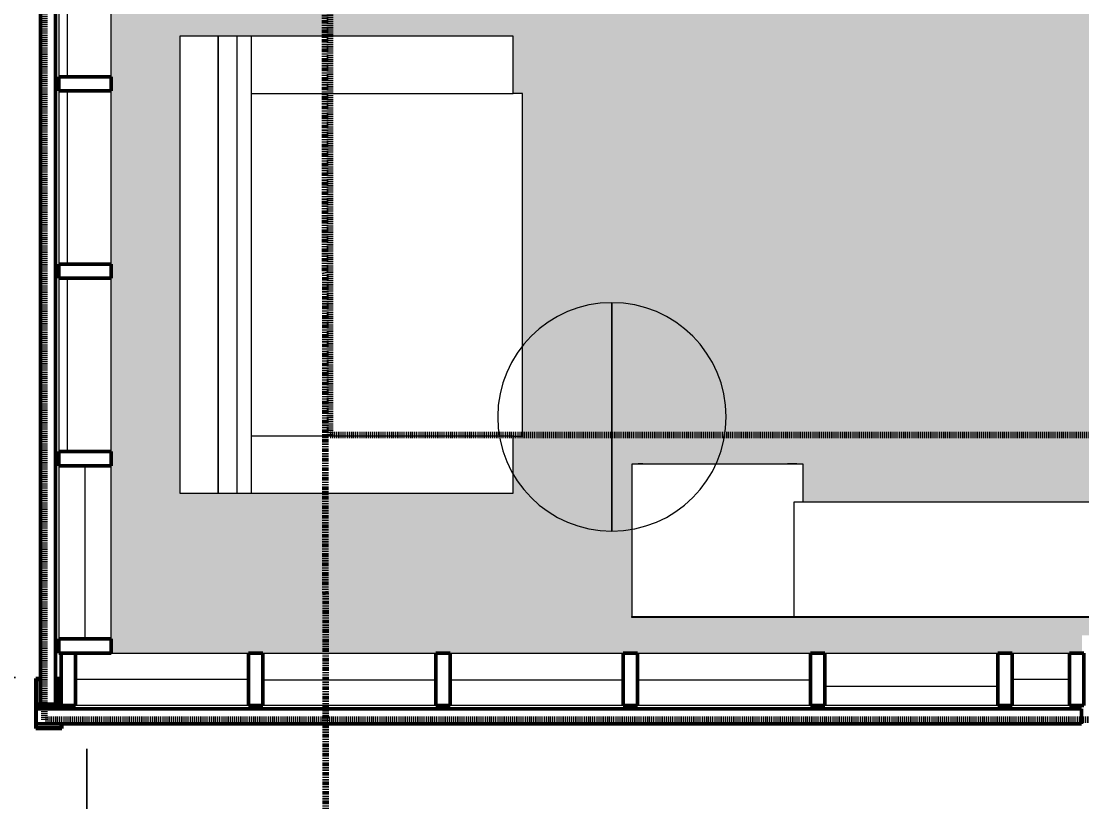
# Model space of a CAD drawing. Header units: inches. Extents: x -4294 to -464, y 9706 to 12475.
# Drawn here: x -3863.2 to -3751.7, y 9971.6 to 10053.6 of the extents above; entities that cross this region are included whole.
import ezdxf

# ---------------------------------------------------------------- set-up
doc = ezdxf.new("R2010")
doc.units = ezdxf.units.IN
doc.header["$MEASUREMENT"] = 0
for name, pattern in [('Aligning Line 1_8_', [0.25, 0.125, -0.125]), ('Dash 1_16_', [0.125, 0.0625, -0.0625]), ('Double Dash 3_8_', [1, 0.375, -0.125, 0.125, -0.125, 0.125, -0.125])]:
    doc.linetypes.add(name, pattern=pattern)
for name, color, linetype, lineweight in [('0-1', 7, 'Continuous', 5), ('0-2', 7, 'Continuous', 9), ('0-3', 50, 'Continuous', 13), ('0-4', 147, 'Aligning Line 1_8_', 9), ('A-ANNO-DIMS', 211, 'Continuous', 9), ('A-ANNO-DIMS-120', 211, 'Continuous', 9), ('A-AREA-PATT-4', 254, 'Continuous', 9), ('A-GLAZ-CWMG', 51, 'Continuous', 9), ('A-GLAZ-CWMG-1', 250, 'Continuous', 50), ('A-GLAZ-CWMG-2', 7, 'Continuous', 9), ('A-WALL-2', 250, 'Continuous', 50), ('C-PROP-LINE-1', 130, 'Double Dash 3_8_', 140), ('C-PROP-LINE-2', 91, 'Dash 1_16_', 140), ('E-LITE-EQPM', 33, 'Continuous', 9), ('I-FURN', 30, 'Continuous', 9), ('I-FURN-1', 7, 'Continuous', 9)]:
    doc.layers.add(name, color=color, linetype=linetype, lineweight=lineweight)
doc.styles.add('Century Gothic_B', font='GOTHICB.TTF', dxfattribs={"height": 11.25})
doc.dimstyles.new('OD__1__Tol__', dxfattribs={"dimscale": 12, "dimtxt": 11.746893, "dimasz": 1.25, "dimexe": 0.9375, "dimexo": 0.625, "dimgap": 0.15625, "dimtad": 1, "dimdec": 0, "dimzin": 3, "dimdsep": 46, "dimlunit": 4, "dimtxsty": 'Century Gothic_B', "dimblk1": 'OBLIQUE', "dimblk2": 'OBLIQUE', "dimsah": 1, "dimcen": 0.09, "dimdle": 0.9375, "dimazin": 0, "dimtfac": 1, "dimtdec": 4, "dimtix": 1, "dimtmove": 0, "dimatfit": 3, "dimfxl": 1, "dimtvp": 1, "dimtfill": 1, "dimfrac": 2, "dimtolj": 1, "dimtzin": 0, "dimarcsym": 2})

# ---------------------------------------------------------------- blocks, each defined once
blk = doc.blocks.new('Entertainment_Center_14771 - Entertainment_Center_14771-1372851-FLOOR PLAN - 3RD FLOOR')
at = {"layer": 'I-FURN-1'}
for p, q in [((-34.85, 10.03), (-35.34, 10.03)), ((-34.85, 10), (-34.85, 10.03)), ((-18.66, 10.03), (-19.66, 10.03)), ((-19.66, 10.03), (-19.66, 10)), ((-18.66, 10), (-18.66, 10.03)), ((18.66, 10.03), (18.66, 10)), ((19.66, 10.03), (18.66, 10.03)), ((19.66, 10), (19.66, 10.03)), ((35.34, 10.03), (34.85, 10.03)), ((34.85, 10.03), (34.85, 10)), ((-18, 10), (-36, 10)), ((-36, 10), (-36, -6)), ((-18, 6), (-18, 10)), ((36, 10), (18, 10)), ((18, 10), (18, 6)), ((36, -6), (36, 10)), ((19, 6), (-19, 6)), ((-19, 6), (-19, -6)), ((19, -6), (19, 6)), ((-36, -6), (-19, -6)), ((-36, -6.13), (-36, -6)), ((-36, -6), (-19, -6)), ((-19, -6.13), (-36, -6.13)), ((-19, -6), (19, -6)), ((-19, -6.13), (-19, -6)), ((-19, -6), (19, -6)), ((19, -6.13), (-19, -6.13)), ((19, -6), (36, -6)), ((19, -6), (19, -6.13)), ((19, -6), (36, -6)), ((36, -6.13), (19, -6.13)), ((36, -6.13), (36, -6))]:
    blk.add_line(p, q, dxfattribs=at)
blk = doc.blocks.new('Couch-Both_Arms-Generic - 2-1352635-FLOOR PLAN - 3RD FLOOR')
at = {"layer": 'I-FURN'}
for p, q in [((-24, 13.5), (24, 13.5)), ((24, 13.5), (-24, 13.5)), ((-24, 13.5), (-24, 10)), ((24, 10), (24, 13.5)), ((-24, 11.5), (24, 11.5)), ((-24, 10), (-24, -17.5)), ((-24, 10), (24, 10)), ((-18, -17.5), (-18, 10)), ((18, 10), (18, -17.5)), ((24, -17.5), (24, 10)), ((-24, -17.5), (-18, -17.5)), ((-18, -17.5), (-18, -18.5)), ((18, -18.5), (18, -17.5)), ((18, -17.5), (24, -17.5)), ((-18, -18.5), (18, -18.5))]:
    blk.add_line(p, q, dxfattribs=at)
at = {"layer": 'I-FURN-1'}
for p, q in [((24, 17.5), (-24, 17.5)), ((-24, 17.5), (-24, 13.5)), ((24, 13.5), (24, 17.5))]:
    blk.add_line(p, q, dxfattribs=at)
blk = doc.blocks.new('CTR - 1st Phase - Unit Layouts_rvt-1-FLOOR PLAN - 3RD FLOOR')
at = {"layer": '0-2', "rotation": 89.9999999999758}
blk.add_blockref('Couch-Both_Arms-Generic - 2-1352635-FLOOR PLAN - 3RD FLOOR', (-3829, 10027.99), dxfattribs=at)
at = {"layer": '0-2'}
blk.add_blockref('Entertainment_Center_14771 - Entertainment_Center_14771-1372851-FLOOR PLAN - 3RD FLOOR', (-3763.01, 9997.04), dxfattribs=at)
blk = doc.blocks.new('Rectangular Mullion - Profile_Polycarbonate_right-1739823-FLOOR PLAN - 3RD FLOOR')
at = {"layer": 'A-GLAZ-CWMG-1'}
for p, q in [((0, 1.29), (-2.75, 1.29)), ((-2.75, 1.29), (-2.75, 0.79)), ((-2.69, 0.85), (-2.69, 1.22)), ((-2.69, 1.22), (-0.06, 1.22)), ((-0.06, 1.22), (-0.06, -1.15)), ((0, -1.21), (0, 1.29)), ((-2.75, 0.79), (-2.5, 0.79)), ((-2.5, 0.85), (-2.69, 0.85)), ((-2.5, 0.79), (-2.5, 0.85)), ((-2.5, -0.79), (-2.75, -0.79)), ((-2.75, -0.79), (-2.75, -1.21)), ((-2.69, -1.15), (-2.69, -0.85)), ((-2.69, -0.85), (-2.5, -0.85)), ((-2.5, -0.85), (-2.5, -0.79)), ((-2.75, -1.21), (0, -1.21)), ((-0.06, -1.15), (-2.69, -1.15))]:
    blk.add_line(p, q, dxfattribs=at)
blk = doc.blocks.new('Rectangular Mullion - Stud - Vertical-1822958-FLOOR PLAN - 3RD FLOOR')
at = {"layer": 'A-GLAZ-CWMG-1'}
for p, q in [((-1.5, -2.75), (-1.5, 2.75)), ((-1.5, 2.75), (0, 2.75)), ((0, 2.75), (0, -2.75)), ((0, -2.75), (-1.5, -2.75))]:
    blk.add_line(p, q, dxfattribs=at)
blk = doc.blocks.new('Rectangular Mullion - Stud - Vertical-1940148-FLOOR PLAN - 3RD FLOOR')
at = {"layer": 'A-GLAZ-CWMG-1'}
for p, q in [((0, 2.75), (-1.5, 2.75)), ((-1.5, 2.75), (-1.5, -2.75)), ((0, -2.75), (0, 2.75)), ((-1.5, -2.75), (0, -2.75))]:
    blk.add_line(p, q, dxfattribs=at)
blk = doc.blocks.new('Rectangular Mullion - Stud - Base_Head-1740475-FLOOR PLAN - 3RD FLOOR')
at = {"layer": 'A-GLAZ-CWMG'}
h = blk.add_hatch(dxfattribs=at)
h.set_pattern_fill('FP_31', color=256, style=0, pattern_type=2)
h.set_pattern_definition([(270, (-2072.361, 12062.38), (8, 5e-16), [])])
h.paths.add_polyline_path([(-2070.67, 12054.04), (-2069.61, 12054.04), (-2069.61, 12072.22), (-2075.11, 12072.22), (-2075.11, 12054.04)], flags=0)
at = {"layer": 'A-GLAZ-CWMG-2'}
for p, q in [((-2075.11, 12054.04), (-2075.11, 12072.22)), ((-2069.61, 12072.22), (-2069.61, 12054.04))]:
    blk.add_line(p, q, dxfattribs=at)
blk = doc.blocks.new('Rectangular Mullion - Stud - Vertical-1940144-FLOOR PLAN - 3RD FLOOR')
at = {"layer": 'A-GLAZ-CWMG-1'}
for p, q in [((0, -2.75), (0, 2.75)), ((0, 2.75), (1.5, 2.75)), ((1.5, 2.75), (1.5, -2.75)), ((1.5, -2.75), (0, -2.75))]:
    blk.add_line(p, q, dxfattribs=at)
blk = doc.blocks.new('Rectangular Mullion - Stud - Base_Head-1773364-FLOOR PLAN - 3RD FLOOR')
at = {"layer": 'A-GLAZ-CWMG'}
h = blk.add_hatch(dxfattribs=at)
h.set_pattern_fill('FP_29', color=256, style=0, pattern_type=2)
h.set_pattern_definition([(90, (-3856.286, 12058.411), (-8, 5e-16), [])])
h.paths.add_polyline_path([(-3853.54, 12048.57), (-3853.54, 12066.75), (-3859.04, 12066.75), (-3859.04, 12048.57), (-3857.97, 12048.57)], flags=0)
at = {"layer": 'A-GLAZ-CWMG-2'}
for p, q in [((-3859.04, 12048.57), (-3859.04, 12066.75)), ((-3853.54, 12066.75), (-3853.54, 12048.57))]:
    blk.add_line(p, q, dxfattribs=at)
blk = doc.blocks.new('Rectangular Mullion - Stud - Base_Head-1991780-FLOOR PLAN - 3RD FLOOR')
at = {"layer": 'A-GLAZ-CWMG'}
h = blk.add_hatch(dxfattribs=at)
h.set_pattern_fill('FP_42', color=256, style=0, pattern_type=2)
h.set_pattern_definition([(180, (-3756.04, 9984.439), (-1e-15, -8), [])])
h.paths.add_polyline_path([(-3753.02, 9981.69), (-3753.02, 9987.19), (-3759.06, 9987.19), (-3759.06, 9981.69)], flags=0)
at = {"layer": 'A-GLAZ-CWMG-2'}
for p, q in [((-3759.06, 9987.19), (-3753.02, 9987.19)), ((-3753.02, 9981.69), (-3759.06, 9981.69))]:
    blk.add_line(p, q, dxfattribs=at)
blk = doc.blocks.new('Rectangular Mullion - Stud - Vertical-1822956-FLOOR PLAN - 3RD FLOOR')
at = {"layer": 'A-GLAZ-CWMG-1'}
for p, q in [((0, -2.75), (0, 2.75)), ((0, 2.75), (1.5, 2.75)), ((1.5, 2.75), (1.5, -2.75)), ((1.5, -2.75), (0, -2.75))]:
    blk.add_line(p, q, dxfattribs=at)
blk = doc.blocks.new('Rectangular Mullion - Stud - Base_Head-1991782-FLOOR PLAN - 3RD FLOOR')
at = {"layer": 'A-GLAZ-CWMG'}
h = blk.add_hatch(dxfattribs=at)
h.set_pattern_fill('FP_46', color=256, style=0, pattern_type=2)
h.set_pattern_definition([(180, (-3849.132, 9984.439), (-1e-15, -8), [])])
h.paths.add_polyline_path([(-3839.29, 9981.69), (-3839.29, 9987.19), (-3857.47, 9987.19), (-3857.47, 9981.69)], flags=0)
at = {"layer": 'A-GLAZ-CWMG-2'}
for p, q in [((-3853.72, 9987.19), (-3839.29, 9987.19)), ((-3839.29, 9981.69), (-3857.47, 9981.69))]:
    blk.add_line(p, q, dxfattribs=at)
blk = doc.blocks.new('Rectangular Mullion - Stud - Vertical-1822697-FLOOR PLAN - 3RD FLOOR')
at = {"layer": 'A-GLAZ-CWMG-1'}
for p, q in [((-1.5, 2.75), (-1.5, -2.75)), ((0, 2.75), (-1.5, 2.75)), ((0, -2.75), (0, 2.75)), ((-1.5, -2.75), (0, -2.75))]:
    blk.add_line(p, q, dxfattribs=at)
blk = doc.blocks.new('Rectangular Mullion - Stud - Base_Head-1741132-FLOOR PLAN - 3RD FLOOR')
at = {"layer": 'A-GLAZ-CWMG'}
h = blk.add_hatch(dxfattribs=at)
h.set_pattern_fill('FP_25', color=256, style=0, pattern_type=2)
h.set_pattern_definition([(180, (-3829.448, 12114.339), (-1e-15, -8), [])])
h.paths.add_polyline_path([(-3819.61, 12111.59), (-3819.61, 12117.09), (-3837.79, 12117.09), (-3837.79, 12111.59), (-3835.63, 12111.59)], flags=0)
at = {"layer": 'A-GLAZ-CWMG-2'}
for p, q in [((-3819.61, 12117.09), (-3837.79, 12117.09)), ((-3837.79, 12111.59), (-3819.61, 12111.59))]:
    blk.add_line(p, q, dxfattribs=at)
blk = doc.blocks.new('Rectangular Mullion - Stud - Vertical-1822693-FLOOR PLAN - 3RD FLOOR')
at = {"layer": 'A-GLAZ-CWMG-1'}
for p, q in [((0, 2.75), (1.5, 2.75)), ((0, -2.75), (0, 2.75)), ((1.5, 2.75), (1.5, -2.75)), ((1.5, -2.75), (0, -2.75))]:
    blk.add_line(p, q, dxfattribs=at)
blk = doc.blocks.new('Rectangular Mullion - Profile_Polycarbonate_right-1741241-FLOOR PLAN - 3RD FLOOR')
at = {"layer": 'A-GLAZ-CWMG-1'}
for p, q in [((0, 1.21), (-2.75, 1.21)), ((-2.75, 1.21), (-2.75, 0.79)), ((-2.69, 0.85), (-2.69, 1.15)), ((-2.69, 1.15), (-0.06, 1.15)), ((-0.06, 1.15), (-0.06, -1.22)), ((0, -1.29), (0, 1.21)), ((-2.75, 0.79), (-2.5, 0.79)), ((-2.5, 0.85), (-2.69, 0.85)), ((-2.5, 0.79), (-2.5, 0.85)), ((-2.5, -0.79), (-2.75, -0.79)), ((-2.75, -0.79), (-2.75, -1.29)), ((-2.69, -1.22), (-2.69, -0.85)), ((-2.69, -0.85), (-2.5, -0.85)), ((-2.5, -0.85), (-2.5, -0.79)), ((-2.75, -1.29), (0, -1.29)), ((-0.06, -1.22), (-2.69, -1.22))]:
    blk.add_line(p, q, dxfattribs=at)
blk = doc.blocks.new('Rectangular Mullion - Stud - Base_Head-V131-FLOOR PLAN - 3RD FLOOR')
at = {"layer": 'A-GLAZ-CWMG'}
h = blk.add_hatch(dxfattribs=at)
h.set_pattern_fill('FP_59', color=256, style=0, pattern_type=2)
h.set_pattern_definition([(270, (-3856.474, 9997.031), (8, 5e-16), [])])
h.paths.add_polyline_path([(-3853.72, 9988.69), (-3853.72, 10006.87), (-3859.22, 10006.87), (-3859.22, 9988.69), (-3857.97, 9988.69)], flags=0)
at = {"layer": 'A-GLAZ-CWMG-2'}
for p, q in [((-3859.22, 10006.87), (-3859.22, 9988.69)), ((-3853.72, 9988.69), (-3853.72, 10006.87))]:
    blk.add_line(p, q, dxfattribs=at)
blk = doc.blocks.new('Family - ___-1878392-FLOOR PLAN - 3RD FLOOR')
at = {"layer": 'C-PROP-LINE-1'}
blk.add_line((-3833.41, 12088.69), (-3830.99, 9768.08), dxfattribs=at)
blk = doc.blocks.new('CTR - 1st Phase - Shell_rvt-1-FLOOR PLAN - 3RD FLOOR')
at = {"layer": 'A-WALL-2'}
for p, q in [((-3861.16, 10089.14), (-3861.16, 9981.81)), ((-3859.59, 9981.81), (-3859.59, 10089.14)), ((-3861.16, 9981.81), (-3859.59, 9981.81)), ((-3751.77, 9981.33), (-3861.6, 9981.33)), ((-3861.6, 9981.33), (-3861.6, 9979.75)), ((-3751.77, 9979.75), (-3751.77, 9981.33)), ((-3861.6, 9979.75), (-3751.77, 9979.75))]:
    blk.add_line(p, q, dxfattribs=at)
at = {"layer": '0-3'}
for name, p, rotation in [('Rectangular Mullion - Stud - Base_Head-1741132-FLOOR PLAN - 3RD FLOOR', (8257.87, 13885.53), 90.00000000000199), ('Rectangular Mullion - Stud - Base_Head-1741132-FLOOR PLAN - 3RD FLOOR', (8257.87, 13865.85), 90), ('Rectangular Mullion - Stud - Base_Head-1741132-FLOOR PLAN - 3RD FLOOR', (8257.87, 13846.16), 90), ('Rectangular Mullion - Stud - Vertical-1822697-FLOOR PLAN - 3RD FLOOR', (-3856.47, 9987.19), 270.0000000000007), ('Rectangular Mullion - Stud - Vertical-1940148-FLOOR PLAN - 3RD FLOOR', (-3858.97, 9984.44), 180), ('Rectangular Mullion - Stud - Base_Head-1740475-FLOOR PLAN - 3RD FLOOR', (-15891.83, 7912.08), 270), ('Rectangular Mullion - Stud - Base_Head-1740475-FLOOR PLAN - 3RD FLOOR', (-15872.15, 7912.08), 270), ('Rectangular Mullion - Stud - Base_Head-1740475-FLOOR PLAN - 3RD FLOOR', (-15852.46, 7912.08), 270), ('Rectangular Mullion - Stud - Base_Head-1773364-FLOOR PLAN - 3RD FLOOR', (8288.01, 13840.73), 90.00000000000595), ('Rectangular Mullion - Profile_Polycarbonate_right-1741241-FLOOR PLAN - 3RD FLOOR', (-3860.37, 9981.75), 269.9999999999916), ('Rectangular Mullion - Profile_Polycarbonate_right-1739823-FLOOR PLAN - 3RD FLOOR', (-3861.66, 9980.54), 180)]:
    blk.add_blockref(name, p, dxfattribs=dict(at, rotation=rotation))
at = {"layer": '0-3', "extrusion": (0, 0, -1)}
for name, p, rotation in [('Rectangular Mullion - Stud - Vertical-1822693-FLOOR PLAN - 3RD FLOOR', (3856.47, 10046.24), 89.99999999999925), ('Rectangular Mullion - Stud - Vertical-1822693-FLOOR PLAN - 3RD FLOOR', (3856.47, 10026.56), 89.99999999999925), ('Rectangular Mullion - Stud - Vertical-1822693-FLOOR PLAN - 3RD FLOOR', (3856.47, 10006.87), 89.99999999999925), ('Rectangular Mullion - Stud - Vertical-1940144-FLOOR PLAN - 3RD FLOOR', (3839.29, 9984.44), 180), ('Rectangular Mullion - Stud - Vertical-1940144-FLOOR PLAN - 3RD FLOOR', (3819.61, 9984.44), 180), ('Rectangular Mullion - Stud - Vertical-1940144-FLOOR PLAN - 3RD FLOOR', (3799.92, 9984.44), 180), ('Rectangular Mullion - Stud - Vertical-1822956-FLOOR PLAN - 3RD FLOOR', (3780.24, 9984.44), 180), ('Rectangular Mullion - Stud - Vertical-1822956-FLOOR PLAN - 3RD FLOOR', (3760.56, 9984.44), 180), ('Rectangular Mullion - Stud - Vertical-1822958-FLOOR PLAN - 3RD FLOOR', (3751.52, 9984.44), 180)]:
    blk.add_blockref(name, p, dxfattribs=dict(at, rotation=rotation))
at = {"layer": '0-3'}
for name in ['Rectangular Mullion - Stud - Base_Head-V131-FLOOR PLAN - 3RD FLOOR', 'Rectangular Mullion - Stud - Base_Head-1991782-FLOOR PLAN - 3RD FLOOR', 'Rectangular Mullion - Stud - Base_Head-1991780-FLOOR PLAN - 3RD FLOOR']:
    blk.add_blockref(name, (0, 0), dxfattribs=at)
at = {"layer": '0-4'}
blk.add_blockref('Family - ___-1878392-FLOOR PLAN - 3RD FLOOR', (0, 0), dxfattribs=at)
blk = doc.blocks.new('Studio Light - 120V-1360589-FLOOR PLAN - 3RD FLOOR')
at = {"layer": 'E-LITE-EQPM'}
for p, q in [((0, -12), (0, 12)), ((0, 12), (0, -12))]:
    blk.add_line(p, q, dxfattribs=at)
for start, end in [(0, 180), (180, 0)]:
    blk.add_arc((0, 0), 12, start, end, dxfattribs=at)
blk = doc.blocks.new('Family - ___-1870007-FLOOR PLAN - 3RD FLOOR')
at = {"layer": 'C-PROP-LINE-2'}
for p, q in [((-3860.72, 9980.19), (-3860.72, 11433.39)), ((-2637.92, 9980.19), (-3860.72, 9980.19))]:
    blk.add_line(p, q, dxfattribs=at)
blk = doc.blocks.new('Family - ___-1870574-FLOOR PLAN - 3RD FLOOR')
at = {"layer": 'C-PROP-LINE-2'}
for p, q in [((-3830.72, 10010.09), (-3830.72, 12088.59)), ((-2097.82, 10010.09), (-3830.72, 10010.09))]:
    blk.add_line(p, q, dxfattribs=at)
blk = doc.blocks.new('DIMBLOCK15-FLOOR PLAN - 3RD FLOOR')
at = {"layer": 'A-ANNO-DIMS-120', "lineweight": 50}
for p, q in [((-4043.68, 10348.59), (-4051.18, 10356.09)), ((-4043.68, 10348.59), (-4036.18, 10341.09)), ((-4043.68, 9984.63), (-4051.18, 9992.13)), ((-4043.68, 9984.63), (-4036.18, 9977.13))]:
    blk.add_line(p, q, dxfattribs=at)
at = {"layer": 'A-ANNO-DIMS-120'}
for p, q in [((-3859.97, 10348.59), (-4054.93, 10348.59)), ((-4043.68, 9973.38), (-4043.68, 10348.59)), ((-4043.68, 10348.59), (-3859.97, 10348.59)), ((-3863.79, 9984.63), (-4054.93, 9984.63)), ((-4043.68, 9984.63), (-3863.79, 9984.63))]:
    blk.add_line(p, q, dxfattribs=at)
at = {"layer": 'A-ANNO-DIMS-120', "color": 0, "insert": (-4059.97, 10141.25), "char_height": 11.25, "width": 60.8601, "attachment_point": 1, "rotation": 90, "line_spacing_factor": 0.984502, "style": 'Century Gothic_B', "bg_fill": 3, "box_fill_scale": 1.25, "bg_fill_color": 256, "bg_fill_true_color": 13158600, "bg_fill_transparency": 0}
blk.add_mtext('30\' - 4"', dxfattribs=at)
blk = doc.blocks.new('_Oblique')
at = {"color": 0, "linetype": 'ByBlock', "lineweight": -2}
blk.add_line((-0.5, -0.5), (0.5, 0.5), dxfattribs=at)
blk = doc.blocks.new('DIMBLOCK36-FLOOR PLAN - 3RD FLOOR')
at = {"layer": 'A-ANNO-DIMS-120'}
for p, q in [((-3338.72, 9981.31), (-3338.72, 9815.16)), ((-3338.72, 9826.41), (-3338.72, 9981.31)), ((-3856.29, 9977.13), (-3856.29, 9815.16)), ((-3856.29, 9826.41), (-3856.29, 9977.13)), ((-3867.54, 9826.41), (-3338.72, 9826.41))]:
    blk.add_line(p, q, dxfattribs=at)
at = {"layer": 'A-ANNO-DIMS-120', "lineweight": 50}
for p, q in [((-3856.29, 9826.41), (-3848.79, 9833.91)), ((-3338.72, 9826.41), (-3331.22, 9833.91)), ((-3856.29, 9826.41), (-3863.79, 9818.91)), ((-3338.72, 9826.41), (-3346.22, 9818.91))]:
    blk.add_line(p, q, dxfattribs=at)
at = {"layer": 'A-ANNO-DIMS-120', "color": 0, "insert": (-3622.86, 9842.7), "char_height": 11.25, "width": 60.8601, "attachment_point": 1, "line_spacing_factor": 0.984502, "style": 'Century Gothic_B', "bg_fill": 3, "box_fill_scale": 1.25, "bg_fill_color": 256, "bg_fill_true_color": 13158600, "bg_fill_transparency": 0}
blk.add_mtext('43\' - 2"', dxfattribs=at)

msp = doc.modelspace()

# ---------------------------------------------------------------- hatches: boundary and pattern name
at = {"layer": 'A-AREA-PATT-4'}
h = msp.add_hatch(color=256, dxfattribs=at)
h.paths.add_polyline_path([(-3519.45, 9985.19), (-3482.91, 9985.19), (-3482.91, 9988.44), (-3485.29, 9988.44), (-3485.29, 10016.24), (-3486.91, 10016.24), (-3486.91, 10020.99), (-3485.29, 10020.99), (-3485.29, 10052.74), (-3486.04, 10052.74), (-3486.04, 10055.24), (-3485.29, 10055.24), (-3485.29, 10055.49), (-3483.29, 10055.49), (-3483.29, 10080.49), (-3481.91, 10080.49), (-3481.91, 10103.49), (-3485.29, 10103.49), (-3485.29, 10103.74), (-3486.04, 10103.74), (-3486.04, 10108.74), (-3485.29, 10108.74), (-3485.29, 10108.99), (-3483.29, 10108.99), (-3483.29, 10139.99), (-3481.91, 10139.99), (-3481.91, 10168.99), (-3485.29, 10168.99), (-3485.29, 10169.24), (-3486.04, 10169.24), (-3486.04, 10171.74), (-3485.29, 10171.74), (-3485.29, 10180.42), (-3508.02, 10203.16), (-3518.75, 10192.43), (-3518.75, 10020.99), (-3516.91, 10020.99), (-3516.91, 10016.24), (-3518.75, 10016.24), (-3518.75, 9988.44), (-3520.94, 9988.44), (-3520.94, 9985.19)], flags=0)
h.paths.add_polyline_path([(-3494.92, 10346.59), (-3493.17, 10346.59), (-3493.17, 10310.59), (-3494.92, 10310.59), (-3494.92, 10346.22)], flags=0)
h.paths.add_polyline_path([(-3755.01, 9987.19), (-3751.71, 9987.19), (-3751.71, 9989.06), (-3547.5, 9989.06), (-3547.5, 10123.84), (-3555.5, 10123.84), (-3555.5, 10159.59), (-3547.5, 10159.59), (-3547.5, 10164.34), (-3523.5, 10164.34), (-3523.5, 10194.4), (-3504.75, 10213.14), (-3501.39, 10209.79), (-3504.66, 10206.51), (-3480.54, 10182.39), (-3480.54, 10171.74), (-3479.79, 10171.74), (-3479.79, 10169.24), (-3480.54, 10169.24), (-3480.54, 10137.99), (-3481.91, 10137.99), (-3481.91, 10108.99), (-3480.54, 10108.99), (-3480.54, 10108.74), (-3479.79, 10108.74), (-3479.79, 10103.74), (-3480.54, 10103.74), (-3480.54, 10078.49), (-3481.91, 10078.49), (-3481.91, 10055.49), (-3480.54, 10055.49), (-3480.53, 10055.24), (-3479.79, 10055.24), (-3479.79, 10052.74), (-3480.54, 10052.74), (-3480.54, 9989.06), (-3341.72, 9989.06), (-3341.72, 10229.52), (-3373.9, 10229.52), (-3373.9, 10234.27), (-3365.72, 10234.27), (-3365.72, 10304.19), (-3341.72, 10304.19), (-3341.72, 10312.21), (-3349.45, 10312.21), (-3350.41, 10312.34), (-3351.31, 10312.71), (-3352.08, 10313.3), (-3352.68, 10314.08), (-3353.05, 10314.97), (-3353.18, 10316.01), (-3353.18, 10317.33), (-3356.2, 10316.98), (-3357.2, 10315.79), (-3358.2, 10315.22), (-3359.71, 10314.86), (-3360.2, 10314.78), (-3361.2, 10314.69), (-3363.19, 10314.86), (-3365.2, 10315.4), (-3367.2, 10316.13), (-3369.2, 10317.06), (-3371.2, 10318.45), (-3372.2, 10319.45), (-3372.7, 10320.31), (-3373.2, 10321.69), (-3373.2, 10322.69), (-3372.7, 10324.06), (-3372.2, 10324.93), (-3371.2, 10325.93), (-3369.2, 10327.32), (-3367.03, 10328.31), (-3365.13, 10328.99), (-3363.19, 10329.51), (-3361.2, 10329.69), (-3359.71, 10329.51), (-3359.2, 10329.42), (-3358.2, 10329.16), (-3357.2, 10328.59), (-3356.2, 10327.4), (-3353.18, 10327.05), (-3353.18, 10328.44), (-3353.05, 10329.4), (-3352.68, 10330.3), (-3352.08, 10331.07), (-3351.31, 10331.67), (-3350.41, 10332.04), (-3349.45, 10332.16), (-3341.72, 10332.16), (-3341.72, 10340.19), (-3346.47, 10340.19), (-3346.47, 10344.94), (-3341.72, 10344.94), (-3341.72, 10376.14), (-3371.77, 10376.14), (-3371.77, 10344.94), (-3366.47, 10344.94), (-3366.47, 10340.19), (-3376.52, 10340.19), (-3376.52, 10376.14), (-3412.52, 10376.14), (-3412.52, 10266.19), (-3417.27, 10266.19), (-3417.27, 10268.11), (-3441.27, 10268.11), (-3441.27, 10262.98), (-3415.27, 10262.98), (-3415.27, 10237.98), (-3441.27, 10237.98), (-3441.27, 10234.27), (-3417.27, 10234.27), (-3417.27, 10236.19), (-3412.52, 10236.19), (-3412.52, 10234.27), (-3409.9, 10234.27), (-3409.9, 10229.52), (-3444.91, 10229.52), (-3463.28, 10247.89), (-3475.94, 10235.24), (-3479.3, 10238.6), (-3446.02, 10271.87), (-3446.02, 10275.91), (-3446.77, 10275.91), (-3446.77, 10278.41), (-3446.02, 10278.41), (-3446.02, 10309.66), (-3444.65, 10309.66), (-3444.65, 10338.66), (-3446.02, 10338.66), (-3446.02, 10338.91), (-3446.77, 10338.91), (-3446.77, 10341.41), (-3446.02, 10341.41), (-3446.02, 10345.59), (-3456.92, 10345.59), (-3456.92, 10346.59), (-3458.92, 10346.59), (-3458.92, 10348.53), (-3459.55, 10348.53), (-3459.55, 10348.59), (-3494.3, 10348.59), (-3494.3, 10348.53), (-3494.92, 10348.53), (-3494.92, 10346.59), (-3496.92, 10346.59), (-3496.92, 10345.59), (-3499.55, 10345.59), (-3499.55, 10304.01), (-3502.31, 10301.25), (-3505.67, 10304.61), (-3504.3, 10305.98), (-3504.3, 10325.31), (-3505.88, 10325.31), (-3505.88, 10330.06), (-3504.3, 10330.06), (-3504.3, 10345.59), (-3524.5, 10345.59), (-3524.5, 10330.06), (-3523.88, 10330.06), (-3523.88, 10325.31), (-3529.25, 10325.31), (-3529.25, 10345.59), (-3535.28, 10345.59), (-3535.28, 10338.16), (-3535.4, 10337.2), (-3535.78, 10336.3), (-3536.37, 10335.53), (-3537.14, 10334.94), (-3538.04, 10334.56), (-3539.08, 10334.44), (-3540.39, 10334.44), (-3540.04, 10331.41), (-3538.85, 10330.41), (-3538.28, 10329.41), (-3537.93, 10327.9), (-3537.84, 10327.41), (-3537.75, 10326.41), (-3537.93, 10324.42), (-3538.46, 10322.41), (-3539.19, 10320.41), (-3540.12, 10318.41), (-3541.51, 10316.41), (-3542.51, 10315.41), (-3543.38, 10314.91), (-3544.75, 10314.41), (-3545.75, 10314.41), (-3547.13, 10314.91), (-3547.99, 10315.41), (-3548.99, 10316.41), (-3550.38, 10318.41), (-3551.31, 10320.41), (-3552.04, 10322.41), (-3552.58, 10324.42), (-3552.75, 10326.41), (-3552.58, 10327.9), (-3552.33, 10328.99), (-3552.22, 10329.41), (-3551.65, 10330.41), (-3550.46, 10331.41), (-3550.11, 10334.44), (-3551.5, 10334.44), (-3552.47, 10334.56), (-3553.37, 10334.94), (-3554.14, 10335.53), (-3554.73, 10336.3), (-3555.1, 10337.2), (-3555.23, 10338.16), (-3555.23, 10345.59), (-3563.25, 10345.59), (-3563.25, 10321.59), (-3629.08, 10321.59), (-3629.08, 10285.59), (-3659.08, 10285.59), (-3659.08, 10284.11), (-3623.7, 10284.11), (-3623.7, 10283.24), (-3659.7, 10283.23), (-3659.7, 10280.24), (-3623.7, 10280.24), (-3623.7, 10279.36), (-3659.08, 10279.36), (-3659.08, 10276.74), (-3663.83, 10276.74), (-3663.83, 10345.59), (-3709.91, 10345.59), (-3709.91, 10265.59), (-3787.91, 10265.59), (-3787.91, 10345.59), (-3851.85, 10345.59), (-3851.85, 10212.34), (-3703.45, 10212.34), (-3703.45, 10207.59), (-3851.85, 10207.59), (-3851.85, 10089.2), (-3853.72, 10089.2), (-3853.72, 10087.89), (-3856.47, 10087.89), (-3856.47, 10087.11), (-3853.72, 10087.11), (-3853.72, 9987.19), (-3759.06, 9987.19)], flags=0)
h.paths.add_polyline_path([(-3491.07, 9988.06), (-3515.92, 9988.06), (-3515.92, 10013.31), (-3506.42, 10013.31), (-3506.39, 10013.81), (-3505.93, 10013.81), (-3505.93, 10013.31), (-3489.66, 10013.31), (-3489.62, 10013.81), (-3488.94, 10013.81), (-3488.94, 10013.31), (-3487.92, 10013.31), (-3487.92, 9988.06), (-3488.92, 9988.06)], flags=0)
h.paths.add_polyline_path([(-3727.01, 9990.92), (-3799.01, 9990.92), (-3799.01, 10007.04), (-3781.01, 10007.04), (-3781.01, 10003.04), (-3745.01, 10003.04), (-3745.01, 10007.04), (-3727.01, 10007.04), (-3727.01, 9991.04)], flags=0)
h.paths.add_polyline_path([(-3345.95, 9999.98), (-3363.95, 9999.98), (-3363.95, 10017.98), (-3345.95, 10017.98), (-3345.95, 10000.73)], flags=0)
h.paths.add_polyline_path([(-3835.63, 10003.99), (-3846.5, 10003.99), (-3846.5, 10051.99), (-3811.5, 10051.99), (-3811.5, 10045.99), (-3810.5, 10045.99), (-3810.5, 10009.99), (-3811.5, 10009.99), (-3811.5, 10003.99), (-3819.61, 10003.99)], flags=0)
h.paths.add_polyline_path([(-3415.52, 10021.98), (-3425.45, 10021.98), (-3425.45, 10099.98), (-3345.45, 10099.98), (-3345.45, 10021.98), (-3363.95, 10021.98)], flags=0)
h.paths.add_polyline_path([(-3589.5, 10031.06), (-3625.5, 10031.06), (-3625.5, 10044.78), (-3634.27, 10044.78), (-3634.27, 10061.28), (-3625.5, 10061.28), (-3625.5, 10072.78), (-3634.27, 10072.78), (-3634.27, 10089.28), (-3625.5, 10089.28), (-3625.5, 10104), (-3634.27, 10104), (-3634.27, 10120.5), (-3625.5, 10120.5), (-3625.5, 10132), (-3634.27, 10132), (-3634.27, 10148.5), (-3625.5, 10148.5), (-3625.5, 10159.59), (-3589.5, 10159.59), (-3589.5, 10096.33), (-3587.27, 10096.3), (-3587.18, 10096.27), (-3587.12, 10096.13), (-3587.1, 10095.23), (-3586.87, 10095.23), (-3586.87, 10092.61), (-3586.62, 10092.61), (-3586.62, 10092.02), (-3586.87, 10092.02), (-3586.87, 10091.43), (-3586.62, 10091.43), (-3586.62, 10090.84), (-3586.87, 10090.84), (-3586.87, 10090.25), (-3586.62, 10090.25), (-3586.62, 10089.66), (-3586.87, 10089.66), (-3586.87, 10089.07), (-3586.62, 10089.07), (-3586.62, 10088.48), (-3586.87, 10088.48), (-3586.87, 10079.09), (-3586.62, 10079.09), (-3586.62, 10077.18), (-3586.87, 10077.18), (-3586.87, 10073.42), (-3587.12, 10073.42), (-3587.13, 10072.52), (-3587.32, 10072.33), (-3589.5, 10072.33), (-3589.5, 10038.37)], flags=0)
h.paths.add_polyline_path([(-3746.51, 10055.32), (-3795.5, 10055.32), (-3795.5, 10056.32), (-3801.5, 10056.32), (-3801.5, 10091.32), (-3717.5, 10091.32), (-3717.5, 10056.32), (-3723.5, 10056.32), (-3723.5, 10055.32)], flags=0)
h.paths.add_polyline_path([(-3363.47, 10101.91), (-3363.95, 10101.91), (-3363.95, 10119.91), (-3345.95, 10119.91), (-3345.95, 10101.91)], flags=0)
h.paths.add_polyline_path([(-3525.5, 10123.84), (-3523.5, 10123.84), (-3523.5, 10159.59), (-3525.5, 10159.59), (-3525.5, 10130.78)], flags=0)
h.paths.add_polyline_path([(-3574.91, 10207.59), (-3667.45, 10207.59), (-3667.45, 10212.34), (-3663.83, 10212.34), (-3663.83, 10240.74), (-3659.08, 10240.74), (-3659.08, 10212.34), (-3571.67, 10212.34), (-3522.5, 10261.51), (-3540.35, 10279.36), (-3589.7, 10279.36), (-3589.7, 10284.11), (-3538.39, 10284.11), (-3532.28, 10278), (-3531.13, 10279.15), (-3527.77, 10275.79), (-3528.92, 10274.64), (-3515.78, 10261.51), (-3569.7, 10207.59), (-3572.3, 10207.59)], flags=0)
h.paths.add_polyline_path([(-3446.02, 10237.35), (-3446.02, 10265.15), (-3459.92, 10251.25), (-3448.78, 10240.1)], flags=0)
h.paths.add_polyline_path([(-3441.27, 10272.86), (-3417.27, 10272.86), (-3417.27, 10345.59), (-3441.27, 10345.59), (-3441.27, 10341.41), (-3440.52, 10341.41), (-3440.52, 10338.91), (-3441.27, 10338.91), (-3441.27, 10338.66), (-3443.27, 10338.66), (-3443.27, 10307.66), (-3444.65, 10307.66), (-3444.65, 10278.66), (-3441.27, 10278.66), (-3441.27, 10278.41), (-3440.52, 10278.41), (-3440.52, 10275.91), (-3441.27, 10275.91)], flags=0)
h.paths.add_polyline_path([(-3705.91, 10327.09), (-3705.91, 10345.09), (-3687.91, 10345.09), (-3687.91, 10327.09)], flags=0)
h.paths.add_polyline_path([(-3789.84, 10327.09), (-3807.84, 10327.09), (-3807.84, 10345.09), (-3789.84, 10345.09), (-3789.84, 10328.99)], flags=0)

# ---------------------------------------------------------------- block references
at = {"layer": '0-1'}
for name in ['CTR - 1st Phase - Shell_rvt-1-FLOOR PLAN - 3RD FLOOR', 'CTR - 1st Phase - Unit Layouts_rvt-1-FLOOR PLAN - 3RD FLOOR']:
    msp.add_blockref(name, (0, 0), dxfattribs=at)
at = {"layer": 'C-PROP-LINE-2'}
for name in ['Family - ___-1870007-FLOOR PLAN - 3RD FLOOR', 'Family - ___-1870574-FLOOR PLAN - 3RD FLOOR']:
    msp.add_blockref(name, (0, 0), dxfattribs=at)
at = {"layer": 'E-LITE-EQPM'}
msp.add_blockref('Studio Light - 120V-1360589-FLOOR PLAN - 3RD FLOOR', (-3801.11, 10012), dxfattribs=at)

# ---------------------------------------------------------------- next in the draw order: dimensions: what is measured, and where the dimension line sits
at = {"layer": 'A-ANNO-DIMS'}
dim = msp.add_linear_dim(base=(-4043.68, 10348.59), p1=(-3856.29, 9984.63), p2=(-3852.47, 10348.59), angle=90, dimstyle='OD__1__Tol__', override={"dimpost": '<>', "dimfxl": 363.982467}, dxfattribs=at)
dim.commit()
dim.dimension.update_dxf_attribs({"geometry": 'DIMBLOCK15-FLOOR PLAN - 3RD FLOOR', "text_midpoint": (-4051.46, 10166.61)})

# ---------------------------------------------------------------- next in the draw order: dimensions: what is measured, and where the dimension line sits
dim = msp.add_linear_dim(base=(-3338.72, 9826.41), p1=(-3856.29, 9984.63), p2=(-3338.72, 9988.81), dimstyle='OD__1__Tol__', override={"dimpost": '<>', "dimfxl": 517.57944}, dxfattribs=at)
dim.commit()
dim.dimension.update_dxf_attribs({"geometry": 'DIMBLOCK36-FLOOR PLAN - 3RD FLOOR', "text_midpoint": (-3597.5, 9834.19)})

doc.saveas('drawing.dxf')
